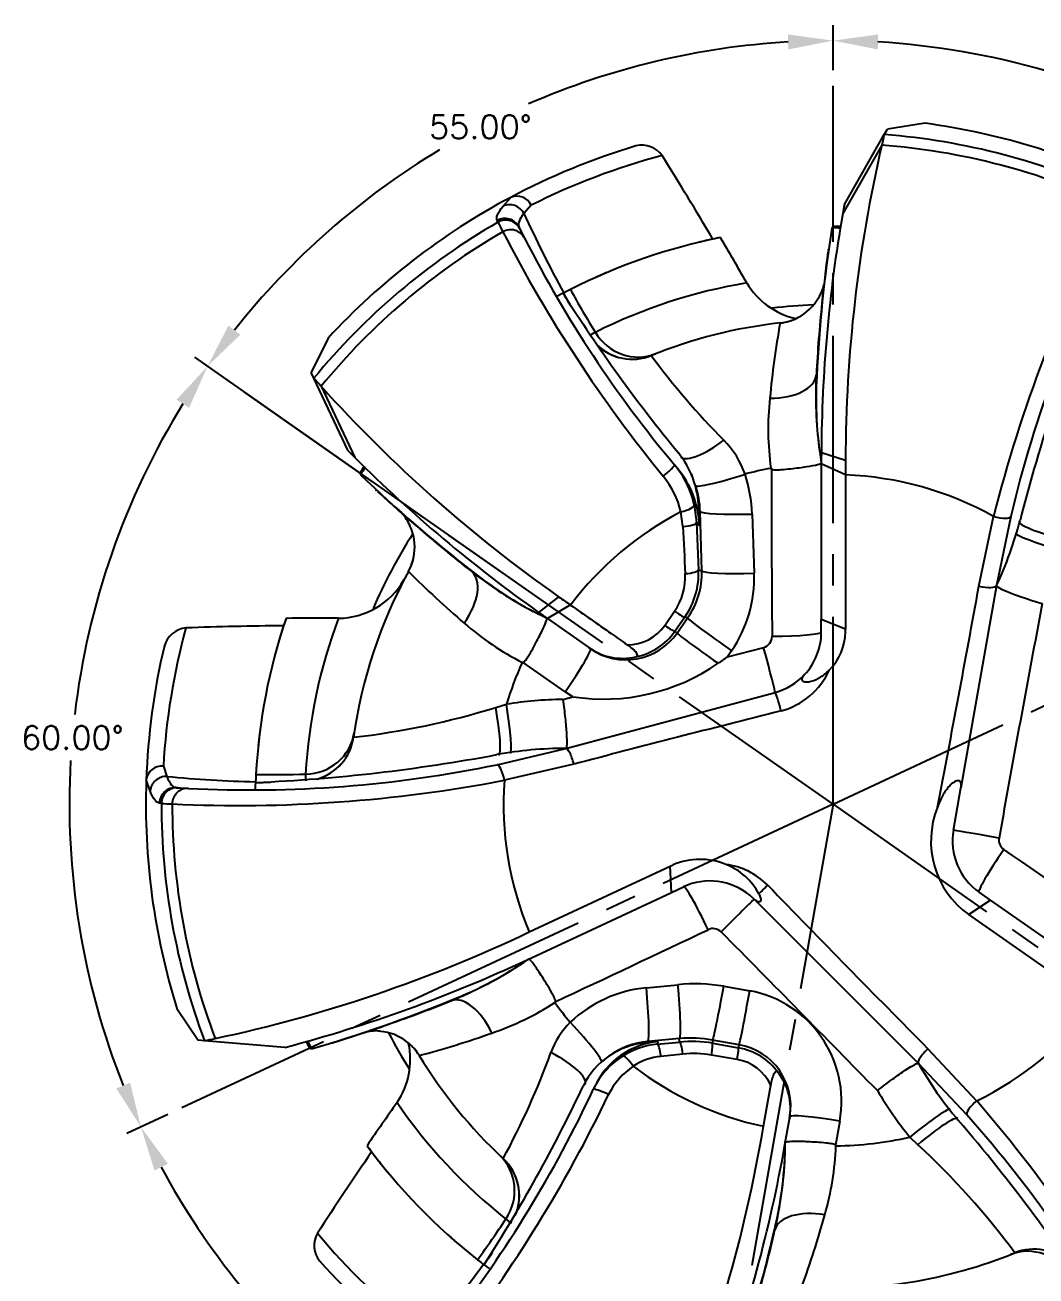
# Model space of a CAD drawing. Extents: x 0 to 80.8, y 22 to 44.
# Drawn here: x 25.74 to 29.79, y 25.46 to 30.47 of the extents above; entities that cross this region are included whole.
import ezdxf

# ---------------------------------------------------------------- set-up
doc = ezdxf.new("R2010")
doc.units = 0
doc.header["$MEASUREMENT"] = 0
doc.linetypes.add('CENTER2', pattern=[1.125, 0.75, -0.125, 0.125, -0.125])
for name, color, linetype in [('CLine', 5, 'CENTER2'), ('Default', 7, 'CONTINUOUS'), ('Dims', 4, 'CONTINUOUS'), ('ODG-42411R1', 7, 'CONTINUOUS')]:
    doc.layers.add(name, color=color, linetype=linetype)
doc.styles.add('RomanS', font='romans')
doc.dimstyles.get("Standard").update_dxf_attribs({"dimtxt": 0.094, "dimasz": 0.18, "dimexe": 0.0625, "dimexo": 0.0625, "dimgap": 0.045, "dimtad": 0, "dimtih": 1, "dimtoh": 1, "dimdec": 4, "dimzin": 4, "dimdsep": 46, "dimtxsty": 'RomanS', "dimcen": 0.09, "dimazin": 1, "dimtfac": 1, "dimtdec": 4, "dimtofl": 0, "dimtmove": 0, "dimatfit": 1, "dimfxl": 1, "dimtolj": 1, "dimtzin": 0, "dimarcsym": 0})

# ---------------------------------------------------------------- blocks, each defined once
blk = doc.blocks.new('*D8')
at = {"layer": 'Dims', "color": 0, "lineweight": -2, "transparency": 16777216}
for p, q in [((28.9767, 30.2872), (28.9767, 30.468)), ((26.5705, 29.0346), (26.4224, 29.1383))]:
    blk.add_line(p, q, dxfattribs=at)
for start, end in [(93.3755, 113.4918), (121.0293, 141.6245)]:
    blk.add_arc((28.9767, 27.3497), 3.0558, start, end, dxfattribs=at)
at = {"layer": 'Dims', "color": 0, "transparency": 16777216}
for points in [[(28.7959, 30.4302), (28.7977, 30.3702), (28.9767, 30.4055)], [(26.6052, 29.2288), (26.5571, 29.2647), (26.4736, 29.1024)]]:
    blk.add_solid(points, dxfattribs=at)
at = {"layer": 'Dims', "color": 0, "transparency": 16777216, "insert": (27.5657, 30.0602), "char_height": 0.094, "attachment_point": 5, "style": 'RomanS'}
blk.add_mtext('\\A1;55.00°', dxfattribs=at)
blk = doc.blocks.new('*D9')
at = {"layer": 'Dims', "color": 0, "lineweight": -2, "transparency": 16777216}
for p, q in [((27.7992, 28.1742), (26.4224, 29.1383)), ((26.3145, 26.1082), (26.1506, 26.0318))]:
    blk.add_line(p, q, dxfattribs=at)
for start, end in [(148.3755, 173.2659), (176.7295, 201.6245)]:
    blk.add_arc((28.9767, 27.3497), 3.0558, start, end, dxfattribs=at)
at = {"layer": 'Dims', "color": 0, "transparency": 16777216}
for points in [[(26.3497, 28.9685), (26.3998, 28.9355), (26.4736, 29.1024)], [(26.1636, 26.2354), (26.1085, 26.2117), (26.2072, 26.0582)]]:
    blk.add_solid(points, dxfattribs=at)
at = {"layer": 'Dims', "color": 0, "transparency": 16777216, "insert": (25.9326, 27.616), "char_height": 0.094, "attachment_point": 5, "style": 'RomanS'}
blk.add_mtext('\\A1;60.00°', dxfattribs=at)
blk = doc.blocks.new('*D10')
at = {"layer": 'Dims', "color": 0, "lineweight": -2, "transparency": 16777216}
for p, q in [((26.3145, 26.1082), (26.1505, 26.0318)), ((28.4667, 24.4568), (28.4352, 24.2786))]:
    blk.add_line(p, q, dxfattribs=at)
for start, end in [(208.3753, 229.7514), (235.4325, 256.6247)]:
    blk.add_arc((28.9767, 27.3497), 3.0559, start, end, dxfattribs=at)
at = {"layer": 'Dims', "color": 0, "transparency": 16777216}
for points in [[(26.2612, 25.8839), (26.3148, 25.9108), (26.2071, 26.0582)], [(28.2759, 24.406), (28.2637, 24.3472), (28.4461, 24.3402)]]:
    blk.add_solid(points, dxfattribs=at)
at = {"layer": 'Dims', "color": 0, "transparency": 16777216, "insert": (27.1164, 24.9252), "char_height": 0.094, "attachment_point": 5, "style": 'RomanS'}
blk.add_mtext('\\A1;55.00°', dxfattribs=at)
blk = doc.blocks.new('*D11')
at = {"layer": 'Dims', "color": 0, "lineweight": -2, "transparency": 16777216}
for p, q in [((31.383, 25.6648), (31.5313, 25.561)), ((28.4667, 24.4568), (28.4352, 24.2785))]:
    blk.add_line(p, q, dxfattribs=at)
for start, end in [(296.6485, 321.6248), (263.3752, 287.5366)]:
    blk.add_arc((28.9767, 27.3497), 3.056, start, end, dxfattribs=at)
at = {"layer": 'Dims', "color": 0, "transparency": 16777216}
for points in [[(31.3485, 25.4704), (31.3966, 25.4345), (31.4801, 25.5968)], [(28.6198, 24.2844), (28.6285, 24.3437), (28.4461, 24.3401)]]:
    blk.add_solid(points, dxfattribs=at)
at = {"layer": 'Dims', "color": 0, "transparency": 16777216, "insert": (30.1462, 24.5263), "char_height": 0.094, "attachment_point": 5, "style": 'RomanS'}
blk.add_mtext('\\A1;65.00°', dxfattribs=at)
blk = doc.blocks.new('*D12')
at = {"layer": 'Dims', "color": 0, "lineweight": -2, "transparency": 16777216}
for p, q in [((31.639, 28.5911), (31.8033, 28.6677)), ((31.383, 25.6648), (31.5315, 25.5608))]:
    blk.add_line(p, q, dxfattribs=at)
for start, end in [(356.7293, 21.6251), (328.3749, 353.2661)]:
    blk.add_arc((28.9767, 27.3497), 3.0563, start, end, dxfattribs=at)
at = {"layer": 'Dims', "color": 0, "transparency": 16777216}
for points in [[(31.7904, 28.4641), (31.8455, 28.4879), (31.7467, 28.6413)], [(31.6042, 25.7306), (31.5541, 25.7636), (31.4803, 25.5967)]]:
    blk.add_solid(points, dxfattribs=at)
at = {"layer": 'Dims', "color": 0, "transparency": 16777216, "insert": (32.0214, 27.0833), "char_height": 0.094, "attachment_point": 5, "style": 'RomanS'}
blk.add_mtext('\\A1;60.00°', dxfattribs=at)
blk = doc.blocks.new('*D13')
at = {"layer": 'Dims', "color": 0, "lineweight": -2, "transparency": 16777216}
for p, q in [((28.9767, 30.2872), (28.9767, 30.468)), ((31.639, 28.5911), (31.8029, 28.6675))]:
    blk.add_line(p, q, dxfattribs=at)
for start, end in [(60.8677, 86.6245), (28.3755, 54.4181)]:
    blk.add_arc((28.9767, 27.3497), 3.0558, start, end, dxfattribs=at)
at = {"layer": 'Dims', "color": 0, "transparency": 16777216}
for points in [[(29.1558, 30.3702), (29.1576, 30.4302), (28.9767, 30.4055)], [(31.6922, 28.8154), (31.6386, 28.7885), (31.7462, 28.6411)]]:
    blk.add_solid(points, dxfattribs=at)
at = {"layer": 'Dims', "color": 0, "transparency": 16777216, "insert": (30.6186, 29.9269), "char_height": 0.094, "attachment_point": 5, "style": 'RomanS'}
blk.add_mtext('\\A1;65.00°', dxfattribs=at)
blk = doc.blocks.new('SE')
at = {"layer": 'ODG-42411R1', "color": 7, "linetype": 'Continuous'}
for p, q in [((6.671, 8.9625), (6.52, 8.9392)), ((6.3477, 8.6375), (6.5074, 8.917)), ((6.5074, 8.917), (6.52, 8.9392)), ((6.4976, 8.8744), (6.3412, 8.6009)), ((6.4976, 8.8745), (6.4976, 8.8744)), ((4.9824, 8.6307), (5.0126, 8.666)), ((5.0126, 8.666), (5.0098, 8.6646)), ((5.0944, 8.6342), (5.0657, 8.6016)), ((4.9617, 8.5665), (4.9584, 8.5732)), ((4.9617, 8.5665), (4.9617, 8.5665)), ((5.0452, 8.5475), (5.0486, 8.5406)), ((6.2983, 8.5434), (6.2977, 8.5423)), ((6.3325, 8.5497), (6.3314, 8.5431)), ((5.2259, 8.2847), (5.1997, 8.2705)), ((6.0907, 8.1632), (6.0908, 8.1632)), ((4.2815, 8.1023), (4.214, 7.9653)), ((5.5752, 8.0332), (5.5751, 8.033)), ((4.2249, 7.9422), (4.214, 7.9653)), ((4.3624, 7.651), (4.2249, 7.9422)), ((4.2542, 7.9098), (4.2543, 7.9097)), ((4.2543, 7.9097), (4.3886, 7.6248)), ((6.2556, 7.6123), (6.2556, 7.599)), ((6.3528, 7.6131), (6.2557, 7.6429)), ((4.4256, 7.5883), (4.4303, 7.5836)), ((6.0557, 7.5791), (6.0538, 7.5815)), ((6.3528, 7.556), (6.2556, 7.599)), ((6.2556, 7.599), (6.2556, 6.9767)), ((4.4111, 7.5566), (4.4116, 7.5555)), ((6.3528, 7.556), (6.3528, 7.5551)), ((5.7474, 7.4352), (5.7567, 7.365)), ((5.702, 7.3488), (5.6939, 7.4073)), ((5.7567, 7.365), (5.7645, 7.1757)), ((5.7777, 7.1718), (5.7707, 7.409)), ((5.9783, 7.3986), (5.9863, 7.1617)), ((6.8862, 7.1098), (6.9451, 7.3889)), ((7.0138, 7.3887), (6.9568, 7.1123)), ((4.6034, 7.1684), (4.6035, 7.1686)), ((5.7645, 7.1757), (5.7777, 7.1718)), ((6.9568, 7.1123), (6.8141, 6.3034)), ((5.2044, 7.0676), (5.1243, 7.0052)), ((5.2512, 7.0349), (5.1602, 6.9799)), ((5.2512, 7.0349), (5.2519, 7.0344)), ((5.629, 6.9529), (5.6682, 7.0095)), ((5.1493, 6.9876), (5.1602, 6.9799)), ((5.1602, 6.9799), (5.3249, 6.8646)), ((5.7091, 6.9861), (5.6691, 6.9288)), ((5.6783, 6.9224), (5.7207, 6.9827)), ((5.7207, 6.9827), (5.7091, 6.9861)), ((6.3528, 6.9384), (6.2556, 6.9767)), ((6.2556, 6.9264), (6.2556, 6.9767)), ((5.6691, 6.9288), (5.6783, 6.9224)), ((6.3528, 6.9271), (6.3528, 6.9384)), ((5.3309, 6.8604), (5.3249, 6.8646)), ((5.8798, 6.827), (6.0249, 6.8649)), ((5.8967, 6.8515), (5.8798, 6.827)), ((5.0618, 6.8048), (5.0588, 6.8046)), ((5.2308, 6.6872), (5.0618, 6.8048)), ((5.2211, 6.6568), (5.2618, 6.6674)), ((5.2618, 6.6674), (5.2308, 6.6872)), ((5.2329, 6.4605), (6.0703, 6.6849)), ((4.9525, 6.6246), (4.9953, 6.6374)), ((4.3836, 6.5054), (4.3837, 6.5052)), ((4.9584, 6.3954), (5.2329, 6.4605)), ((3.6227, 6.3895), (3.6366, 6.3484)), ((5.2651, 6.3977), (4.9872, 6.3331)), ((3.5543, 6.3346), (3.5541, 6.3315)), ((3.5698, 6.2908), (3.5543, 6.3346)), ((3.6732, 6.3035), (3.6809, 6.3031)), ((6.7842, 6.1335), (6.8141, 6.3034)), ((3.615, 6.2408), (3.6075, 6.2413)), ((3.615, 6.2408), (3.615, 6.2408)), ((5.0869, 5.726), (5.6502, 5.9887)), ((5.6502, 5.9887), (5.6625, 5.9944)), ((5.6566, 5.8844), (5.6502, 5.9887)), ((5.0761, 5.6138), (5.6566, 5.8844)), ((5.6566, 5.8844), (5.7042, 5.9066)), ((5.9866, 5.8568), (5.9692, 5.8727)), ((5.9692, 5.8727), (5.987, 5.8576)), ((6.9324, 5.8535), (6.887, 5.8853)), ((6.644, 5.1995), (5.9866, 5.8568)), ((6.9324, 5.8535), (6.8453, 5.7958)), ((7.4557, 5.4871), (6.9324, 5.8535)), ((7.3531, 5.4403), (6.8453, 5.7958)), ((5.5557, 5.5028), (5.6817, 5.515)), ((5.8648, 5.5087), (5.969, 5.4909)), ((3.6769, 5.4196), (3.7618, 5.2927)), ((5.1907, 5.4466), (5.1894, 5.4439)), ((3.7873, 5.2906), (3.7618, 5.2927)), ((4.1081, 5.264), (3.7873, 5.2906)), ((4.1941, 5.2873), (4.2005, 5.2891)), ((4.2142, 5.259), (4.2155, 5.2589)), ((5.5615, 5.2882), (5.5546, 5.2827)), ((5.6039, 5.2871), (5.5546, 5.2827)), ((5.6885, 5.2994), (5.5615, 5.2882)), ((5.5992, 5.277), (5.688, 5.2856)), ((5.688, 5.2856), (5.6885, 5.2994)), ((5.8205, 5.2936), (5.8199, 5.2806)), ((5.8199, 5.2806), (5.9243, 5.2624)), ((5.9265, 5.2748), (5.8205, 5.2936)), ((5.9243, 5.2624), (5.9265, 5.2748)), ((6.6823, 5.2588), (6.8772, 5.0504)), ((4.6466, 5.2315), (4.6465, 5.2316)), ((5.7019, 5.2373), (5.614, 5.2282)), ((5.9191, 5.216), (5.8161, 5.2336)), ((6.8376, 4.9943), (6.644, 5.1995)), ((6.0241, 4.9483), (6.0531, 5.1129)), ((6.1099, 4.8751), (6.1279, 4.9775)), ((6.1295, 4.9861), (6.1279, 4.9775)), ((6.3291, 4.9686), (6.3125, 4.8731)), ((6.3125, 4.8731), (6.314, 4.8704)), ((6.6421, 4.8746), (6.6096, 4.9053)), ((4.9823, 4.8193), (4.9825, 4.8192)), ((7.0297, 4.4415), (7.0299, 4.4417)), ((4.9019, 4.3964), (4.926, 4.3788))]:
    blk.add_line(p, q, dxfattribs=at)
for centre, radius, start, end in [((6.3025, 6.2373), 2.75, 63.0379, 82.298), ((11.4904, 7.7534), 5.1171, 166.8563, 167.3445), ((6.3025, 6.2373), 2.6875, 64.9272, 85.6278), ((6.3025, 6.2373), 2.75, 106.6693, 118.0379), ((5.538, 8.776), 0.0988, 35.1709, 104.2799), ((11.9958, 7.6041), 5.6431, 166.9912, 179.9089), ((6.3025, 6.2373), 2.6444, 64.9782, 85.7679), ((6.3025, 6.2373), 2.6842, 104.7568, 116.7492), ((-8.2807, 0.1717), 16.3772, 30.56138, 31.92847), ((6.3025, 6.2373), 2.75, 118.0379, 137.298), ((5.0372, 8.6082), 0.0628, 24.4798, 113.122), ((12.0056, 7.6123), 5.75, 169.73044, 170.09993), ((12.4291, 6.0054), 5.6559, 152.3106, 165.8404), ((6.3025, 6.2373), 2.6875, 119.9272, 140.6278), ((4.9929, 8.5125), 0.0624, 26.7662, 120.0302), ((9.3024, 10.7348), 4.8522, 206.5433, 207.0532), ((9.3722, 10.5545), 4.7286, 204.3938, 208.7071), ((12.0056, 7.6123), 5.75, 170.09993, 179.69552), ((6.3025, 6.2373), 2.6444, 119.9782, 140.7679), ((9.9691, 11.1006), 5.6123, 207.2831, 219.2516), ((9.3206, 10.678), 4.7769, 206.5805, 207.0876), ((11.7737, 7.6841), 5.5429, 171.0924, 177.2402), ((6.3154, 8.5278), 0.0232, 107.6364, 137.5319), ((6.3067, 6.5347), 2.0151, 89.2644, 89.9506), ((11.7577, 6.2658), 4.875, 152.0825, 166.6834), ((9.4082, 10.7223), 4.875, 207.0825, 219.894), ((6.3102, 6.2121), 2.3383, 101.2985, 116.9261), ((6.3102, 6.2135), 2.3371, 102.0696, 103.4824), ((6.3011, 6.2381), 2.311, 101.2023, 101.9769), ((-8.0433, 0.3229), 16.1254, 29.74455, 30.4914), ((12.6624, 7.5964), 6.4368, 172.39896, 174.24491), ((12.6624, 7.5964), 6.4368, 172.30214, 172.3504), ((6.3102, 6.2135), 2.3371, 112.9458, 114.1459), ((6.302, 6.2392), 2.1124, 99.385, 116.7479), ((6.2222, 8.4814), 0.3083, 210.8531, 256.9457), ((6.0999, 8.3524), 0.1699, 328.3915, 347.8518), ((10.5524, 11.6469), 6.3033, 212.27979, 219.42624), ((9.4253, 10.7639), 4.881, 210.5822, 211.2571), ((7.8041, 3.2459), 5.6595, 116.8123, 117.0504), ((9.3799, 10.5908), 4.723, 209.0562, 211.4635), ((13.6668, 5.6822), 6.8285, 157.51849, 165.66763), ((6.3025, 6.2373), 2, 92.2153, 97.0108), ((11.0683, 7.7195), 4.8383, 173.8014, 177.1999), ((6.3025, 6.2373), 1.9375, 96.2725, 112.0468), ((9.7743, 7.5087), 3.7413, 169.9248, 174.5829), ((6.0961, 8.2997), 0.1321, 285.2278, 300.0072), ((5.3966, 8.0261), 0.1092, 114.4756, 128.6636), ((8.1017, 9.9023), 3.1429, 216.4967, 224.6419), ((6.2213, 6.4406), 1.7186, 111.8424, 112.081), ((8.0363, 11.3566), 5.1171, 221.8563, 222.3445), ((7.8086, 7.8674), 1.5753, 176.7822, 187.472), ((7.7957, 7.859), 1.5612, 176.6227, 189.4184), ((6.3122, 7.9758), 0.0789, 194.6413, 198.3378), ((8.4485, 11.685), 5.6431, 221.9912, 234.9089), ((7.1767, 7.7383), 1.1338, 173.7413, 187.9475), ((5.6132, 7.4412), 0.357, 19.1321, 45.0516), ((8.4473, 11.6977), 5.75, 224.73044, 225.09993), ((8.4473, 11.6977), 5.75, 225.09993, 234.69552), ((5.3963, 7.4123), 0.3688, 1.6047, 38.8675), ((12.0056, 7.6123), 5.75, 179.69552, 180), ((6.0613, 6.4113), 2.0151, 144.2644, 144.9506), ((9.4082, 10.7223), 4.875, 219.894, 220.1105), ((5.3736, 7.35), 0.3834, 12.8484, 39.8562), ((5.3932, 7.3409), 0.3741, 1.7801, 40.0217), ((5.4136, 7.4042), 0.3561, 24.0126, 26.3334), ((7.179, 8.1811), 1.5725, 203.2768, 203.6957), ((6.3025, 6.2373), 1.367, 100.4817, 104.9219), ((138.5948, 7.8059), 132.5393, 180.098021, 180.387393), ((8.2571, 11.5507), 5.5452, 226.0938, 232.2389), ((5.3397, 7.3198), 0.3648, 13.8753, 39.0299), ((5.4001, 7.3982), 0.3707, 1.6679, 17.9729), ((5.3966, 7.3794), 0.582, 1.8891, 17.8927), ((6.3025, 6.2373), 1.3188, 60.8382, 87.8144), ((8.8381, 12.2277), 6.4383, 227.30076, 227.3503), ((8.8381, 12.2277), 6.4383, 227.39945, 229.24328), ((59.0739, 9.075), 53.3345, 181.77538, 181.85069), ((6.2527, 7.619), 0.5258, 201.9299, 203.5383), ((4.4538, 7.2845), 0.1699, 23.3775, 42.8515), ((6.3025, 6.2373), 1.3188, 117.4849, 142.8144), ((9.7827, 10.7346), 5.25, 219.9273, 220.105), ((5.5782, 7.7574), 1.522, 334.9251, 345.3564), ((6.3025, 6.2373), 2, 147.2153, 156.9854), ((7.823, 10.9926), 4.8398, 228.8004, 232.1992), ((188.2224, 15.7544), 182.7139, 182.636783, 182.696018), ((4.4954, 7.2509), 0.1314, 340.1638, 354.9526), ((6.3025, 6.2373), 1.9375, 151.2725, 172.0468), ((7.2534, 9.8116), 3.7428, 224.9259, 229.582), ((4.884, 7.2424), 0.0789, 249.6487, 253.3473), ((5.8311, 8.4061), 1.5753, 231.7819, 242.4718), ((5.8306, 8.3907), 1.5612, 231.6223, 244.4182), ((5.4665, 7.1478), 0.2446, 325.5459, 2.8685), ((5.4545, 7.1634), 0.3102, 325.1482, 2.2761), ((5.4644, 7.1632), 0.3134, 324.844, 1.576), ((5.4707, 7.1426), 0.516, 325.651, 2.1142), ((4.3189, 7.2898), 0.3083, 270.8531, 329.8585), ((-86.415, 24.1188), 94.8389, 349.124532, 349.668304), ((95.4501, -9.7084), 89.8846, 169.261073, 169.869297), ((6.3282, 6.2314), 2.3383, 161.2985, 176.9262), ((6.3011, 6.2365), 2.311, 161.2023, 161.9769), ((4.2516, -9.1437), 16.1254, 89.74455, 90.4914), ((6.3006, 6.2379), 2.1124, 159.385, 176.7479), ((5.5744, 7.8144), 1.1338, 228.741, 242.9472), ((8.4473, 11.6977), 5.75, 234.69552, 235), ((6.3025, 6.2373), 2.6842, 164.7568, 176.7492), ((3.7217, 6.8446), 0.0988, 95.1709, 164.2799), ((4.2639, -9.4249), 16.3772, 90.56138, 91.92847), ((6.327, 6.232), 2.3371, 162.0696, 163.4824), ((5.4736, 7.0651), 0.2496, 235.1234, 325.1004), ((5.48, 7.0568), 0.1817, 269.7773, 325.0927), ((5.4654, 7.0711), 0.2485, 281.0786, 325.0578), ((6.0129, 6.9089), 0.0456, 285.2207, 1.0395), ((6.0056, 6.9264), 0.25, 317.035, 0), ((6.126, 6.9337), 0.2269, 315.3571, 358.3362), ((6.3025, 6.2373), 2.75, 166.6693, 178.0379), ((5.4599, 7.0517), 0.2307, 234.187, 283.3554), ((-1.8237, 17.8462), 13.445, 304.76492, 304.95735), ((6.3025, 6.2373), 1.367, 155.4817, 162.9848), ((5.3847, 7.4621), 0.8041, 261.2075, 304.7278), ((6.0178, 6.8963), 0.2959, 284.9894, 335.6463), ((6.0056, 6.9264), 0.25, 285, 317.035), ((4.0381, 9.5659), 3.0801, 276.4427, 287.2699), ((5.2526, 4.9725), 1.6847, 91.0728, 98.784), ((26.5786, -74.969), 84.1119, 104.09532, 104.678488), ((6.327, 6.232), 2.3371, 172.9458, 174.1459), ((6.0859, 6.2686), 1.7186, 171.8424, 172.081), ((5.2311, 4.9383), 1.5222, 89.9298, 100.3504), ((3.6924, 13.1555), 6.8378, 272.52324, 280.66322), ((3.6166, 6.327), 0.0628, 84.4798, 173.122), ((3.9712, 11.1694), 4.875, 267.0825, 281.6834), ((6.3025, 6.2373), 2.75, 178.0379, 197.298), ((4.0985, 11.0538), 4.728, 264.3935, 268.7074), ((3.9235, 11.888), 5.6559, 267.3106, 280.8404), ((5.7515, 6.2648), 1.7616, 177.9201, 178.8907), ((9.6441, 6.0421), 5.6596, 176.8124, 177.0504), ((4.071, 11.0793), 4.7231, 269.0563, 271.4636), ((3.9438, 11.2051), 4.8811, 270.5823, 271.256), ((4.3004, 6.3472), 0.1092, 174.4756, 188.6649), ((6.3025, 6.2373), 1.3188, 175.8382, 202.8144), ((3.6773, 6.2408), 0.0624, 86.7662, 180.0302), ((3.9658, 11.0714), 4.7769, 266.5805, 267.0876), ((6.3025, 6.2373), 2.6875, 179.9272, 200.6278), ((3.9075, 11.0841), 4.8522, 266.5433, 267.0532), ((6.3025, 6.2373), 2.6444, 179.9782, 200.7679), ((7.0552, 6.0895), 0.361, 157.9516, 234.4558), ((7.0304, 6.0901), 0.25, 170, 235), ((7.012, 6.0942), 0.0458, 170.4551, 235.9203), ((5.7705, 5.7428), 0.2738, 67.9388, 113.2238), ((-67.2784, -101.5714), 130.763, 55.096769, 55.393711), ((5.8334, 5.705), 0.2943, 45.1484, 82.2182), ((5.7809, 5.7597), 0.2542, 27.7742, 68.6957), ((5.8098, 5.6801), 0.25, 50.403, 115), ((59.2222, 57.3553), 73.9897, 224.047431, 224.757201), ((2.6563, 10.8263), 5.6498, 281.9887, 295.4804), ((-50.388, 124.1108), 131.035, 295.096964, 295.392731), ((5.8226, 5.6941), 0.0456, 45.2653, 116.0609), ((-159.2864, -157.3902), 232.1177, 44.426619, 44.646669), ((2.6461, 10.825), 5.75, 284.73044, 295), ((4.2017, 6.9054), 1.5612, 291.6222, 304.4181), ((4.1886, 6.9135), 1.5753, 291.7819, 302.4717), ((5.7495, 4.8279), 0.6904, 80.3849, 95.6335), ((5.606, 4.9859), 0.5193, 95.5556, 133.2029), ((5.8868, 5.0489), 0.4495, 349.7038, 79.4727), ((2.6782, 10.5871), 5.5455, 286.0941, 292.2387), ((2.9444, 9.932), 4.8401, 288.8003, 292.1991), ((4.7228, 5.5114), 0.0789, 309.6499, 313.3488), ((4.5727, 6.3953), 1.1338, 288.7409, 302.9472), ((6.3025, 6.2373), 1.367, 215.4817, 219.6846), ((6.3025, 6.2373), 1.3188, 295.8382, 322.8144), ((5.4776, 5.1352), 0.3227, 134.7357, 160.4323), ((2.3825, 11.4286), 6.4385, 287.39953, 289.24302), ((4.4712, 5.1599), 0.1699, 83.3752, 102.8515), ((6.3025, 6.2373), 2, 207.2153, 212.0092), ((3.6825, 8.8482), 3.743, 284.926, 289.5819), ((2.6282, 10.8007), 5.6308, 281.8788, 282.3225), ((6.0312, 6.1154), 2.0151, 204.2644, 204.9506), ((2.3825, 11.4286), 6.4385, 287.30053, 287.35028), ((4.3026, 5.2162), 0.3083, 325.8531, 11.9475), ((4.5215, 5.1795), 0.1309, 40.1591, 54.9532), ((5.5819, 4.9734), 0.3105, 95.0352, 154.0539), ((5.6318, 4.9762), 0.3121, 95.1268, 155.0544), ((5.5885, 4.9792), 0.3102, 95.0015, 126.283), ((5.6293, 4.964), 0.3145, 95.4905, 122.7026), ((0.897, 7.4676), 5.1875, 335.0213, 335.1438), ((5.7351, 4.793), 0.4949, 80.1351, 95.4698), ((5.7324, 4.799), 0.5024, 79.9038, 95.0081), ((5.8814, 5.0176), 0.2485, 36.0725, 80.0493), ((5.8836, 5.0289), 0.2495, 350.1213, 80.1036), ((6.3025, 6.2373), 1.9375, 211.2725, 227.0468), ((2.2289, 6.315), 3.1336, 331.4888, 340.0014), ((5.6305, 4.9617), 0.3171, 122.6532, 154.967), ((5.5885, 4.9792), 0.3102, 130.7811, 133.2388), ((4.8571, 5.8341), 0.8146, 310.0065, 310.4612), ((5.6404, 4.977), 0.2526, 96.0023, 123.0351), ((5.7456, 4.818), 0.4215, 80.365, 95.9425), ((5.8877, 5.0365), 0.1823, 24.8038, 80.0561), ((5.6647, 4.949), 0.2893, 124.0358, 154.1289), ((6.3025, 6.2373), 1.3188, 232.6677, 257.8144), ((5.9013, 5.0208), 0.2307, 349.1871, 38.3502), ((7.9632, 5.959), 1.5222, 209.9298, 220.3504), ((-0.4748, 7.8484), 6.394, 327.3173, 334.63404), ((0.9252, 7.1566), 4.875, 334.9937, 335.1494), ((0.9252, 7.1566), 4.875, 322.0825, 334.9937), ((0.3429, 7.5068), 5.6153, 322.2853, 334.3404), ((7.9228, 5.9606), 1.6847, 211.0728, 218.784), ((17.7255, -4.2648), 16.1254, 144.74455, 145.4914), ((6.301, 6.2361), 2.1124, 214.385, 231.7479), ((2.5984, 1.3517), 5.6559, 27.3106, 40.8404), ((1.6163, 0.5178), 6.8378, 32.52324, 40.66322), ((3.1968, 1.7524), 4.875, 27.0825, 41.6834), ((0.4521, 5.8827), 5.6498, 336.9887, 350.4804), ((6.3024, 6.2357), 2.311, 216.2023, 216.9769), ((6.3221, 6.255), 2.3383, 216.2985, 231.9262), ((0.4472, 5.8736), 5.75, 339.73044, 350), ((4.5503, 4.8996), 1.5612, 346.6222, 359.4181), ((5.1809, 4.911), 1.1338, 343.7409, 357.9472), ((6.3025, 6.2373), 1.367, 270.4817, 282.9848), ((4.5521, 2.612), 3.0801, 36.4427, 47.2699), ((17.9629, -4.416), 16.3772, 145.56138, 146.92847), ((6.3209, 6.2544), 2.3371, 217.0696, 218.4824), ((6.1526, 6.0779), 1.7186, 226.8424, 227.081), ((4.5361, 4.8936), 1.5753, 346.7819, 357.4717), ((1.0563, 7.1867), 4.7231, 324.0563, 326.4636), ((5.0641, 4.6603), 0.1092, 229.4756, 243.6649), ((2.661, 5.5887), 3.743, 339.926, 344.5819), ((4.3247, 4.4716), 0.0988, 150.1709, 219.2799), ((6.3025, 6.2374), 2.6842, 219.7568, 231.7492), ((6.3209, 6.2544), 2.3371, 227.9458, 229.1459), ((0.6606, 5.7634), 5.5455, 341.0941, 347.2387), ((1.3499, 5.6058), 4.8401, 343.8003, 347.1991), ((5.9911, 4.527), 0.0789, 4.6499, 8.3488), ((6.3025, 6.2373), 2.75, 221.6693, 233.0379), ((8.3791, 8.8627), 5.6596, 231.8124, 232.0504), ((0.8802, 7.1546), 4.8811, 325.5823, 326.2593), ((6.3025, 6.2373), 1.9375, 266.2725, 292.0468), ((6.3837, 6.0341), 1.7186, 291.8424, 292.081), ((1.093, 7.1945), 4.728, 319.3935, 323.7074)]:
    blk.add_arc(centre, radius, start, end, dxfattribs=at)
for centre, major_axis, ratio, start_param, end_param in [((5.0123, 8.5765), (0.0482, -0.0398), 0.932286, 1.154922, 2.739911), ((4.9892, 8.5196), (0.0559, 0.0279), 0.989914, 0, 1.629919), ((5.012, 8.4744), (0.0556, 0.0285), 0.988808, 0, 1.620772), ((6.0684, 8.3651), (-0.1684, 0.1136), 0.999856, 2.644379, 3.211057), ((6.0684, 8.3651), (-0.1684, 0.1136), 0.999856, 2.273938, 2.644379), ((6.0686, 8.3652), (0.0222, -0.2019), 0.99981, 0, 0.202505), ((5.5176, 8.2289), (0.0745, -0.189), 0.962647, 4.886327, 6.283185), ((5.499, 8.2214), (0.0762, -0.1883), 0.999542, 5.123625, 6.283185), ((5.4988, 8.2212), (-0.1764, -0.1007), 0.999816, 0.282664, 1.43717), ((6.0331, 7.9684), (0.2028, -0.0114), 0.522037, 4.823449, 6.272508), ((5.846, 7.7587), (0.1568, 0.1291), 0.309728, 3.230769, 4.583072), ((5.6199, 7.5556), (0.048, 0.0401), 0.106733, 4.688692, 6.283185), ((5.9459, 7.5753), (-0.1933, -0.0626), 0.087036, 0.009356, 1.566212), ((5.6864, 7.4216), (0.0609, 0.014), 0.251083, 4.77732, 6.256309), ((5.6943, 7.363), (0.0624, 0.0026), 0.234078, 4.82622, 6.247281), ((5.9736, 7.4156), (0.203, 0.006), 0.084623, 3.176625, 4.733324), ((6.953, 7.4031), (0.0608, -0.0144), 0.249609, 4.641662, 6.283185), ((7.2437, 7.3201), (0.1971, -0.0491), 0.131764, 3.143557, 4.645285), ((4.4253, 7.266), (-0.1897, -0.0726), 0.999856, 2.64342, 3.211463), ((7.2293, 7.2661), (0.1953, -0.0558), 0.078338, 3.125683, 4.674061), ((4.4253, 7.266), (-0.1897, -0.0726), 0.999856, 2.274561, 2.64342), ((4.4253, 7.2662), (0.1781, -0.0976), 0.99981, 0, 0.201702), ((4.73, 7.0095), (0.1257, 0.1596), 0.522047, 4.823452, 6.272506), ((5.702, 7.1737), (0.0624, 0.0025), 0.225309, 4.843496, 6.247357), ((5.9806, 7.1784), (0.203, 0.006), 0.083295, 3.176621, 4.738135), ((6.8952, 7.1232), (0.0616, -0.0109), 0.238134, 4.607807, 6.283185), ((5.6579, 7.022), (0.0513, -0.0357), 0.0725, 4.964153, 6.248187), ((5.8869, 6.8662), (0.1663, -0.1167), 0.032022, 3.176517, 4.79358), ((5.6179, 6.9646), (0.0513, -0.0358), 0.054915, 4.968488, 6.248226), ((5.8446, 6.8059), (0.1663, -0.1166), 0.024265, 3.17651, 4.71829), ((6.0525, 6.9264), (-0.2031, 0), 0.081966, 1.600527, 3.141593), ((5.2144, 6.694), (-0.1165, -0.1664), 0.085192, 1.589263, 3.141593), ((6.0177, 6.8811), (-0.0526, 0.1962), 0.013474, 3.141593, 4.626166), ((6.0865, 6.6245), (-0.0162, 0.0604), 0.065384, 4.458716, 6.283185), ((4.9238, 6.6329), (-0.0388, 0.1994), 0.131347, 3.164428, 4.645508), ((4.9784, 6.6425), (-0.032, 0.2006), 0.078336, 3.125702, 4.674057), ((4.1853, 6.5534), (0.2009, -0.03), 0.962647, 4.886327, 6.283185), ((4.1824, 6.5335), (0.2012, -0.0281), 0.999542, 5.12366, 6.283185), ((4.1826, 6.5333), (-0.001, -0.2031), 0.999816, 0.282695, 1.437186), ((5.2491, 6.4002), (-0.0162, 0.0604), 0.238134, 4.607807, 6.283185), ((4.9711, 6.3342), (-0.0127, 0.0612), 0.249609, 4.641662, 6.283185), ((3.6316, 6.2896), (0.0585, 0.0219), 0.932286, 1.154922, 2.739911), ((3.6693, 6.2412), (0.0038, 0.0624), 0.989914, 0, 1.629919), ((3.7199, 6.2383), (0.0032, 0.0624), 0.988808, 0, 1.620772), ((6.9842, 6.0982), (-0.2, 0.0353), 0.002342, 4.799624, 6.283185), ((7.0035, 6.0517), (-0.1165, -0.1664), 0.08185, 4.74244, 6.283185), ((5.79, 5.7225), (0.0858, -0.1841), 0.081868, 1.600798, 3.141593), ((6.0308, 5.901), (0.0442, 0.0442), 0.028322, 1.310499, 2.14249), ((6.0308, 5.901), (0.0442, 0.0442), 0.028322, 2.979676, 3.141593), ((5.843, 5.7132), (-0.1436, -0.1436), 0.005738, 3.141593, 4.625311), ((5.6702, 5.5016), (0.0179, -0.2023), 0.06253, 0.034975, 1.631666), ((5.8557, 5.4935), (-0.0355, -0.2), 0.031233, 0.034924, 1.652293), ((4.8475, 5.2616), (-0.0754, 0.1886), 0.522048, 4.823453, 6.272505), ((5.5431, 5.4904), (0.0179, -0.2023), 0.067376, 0.034986, 1.626237), ((5.9617, 5.4747), (-0.0354, -0.2), 0.021207, 0.034914, 1.655453), ((5.2369, 5.3531), (-0.1392, 0.148), 0.086988, 3.13857, 4.706969), ((4.473, 5.126), (-0.032, -0.2006), 0.999856, 2.643127, 3.211529), ((4.473, 5.126), (-0.032, -0.2006), 0.999856, 2.274662, 2.643127), ((4.4729, 5.1261), (0.1736, 0.1054), 0.99981, 0, 0.201866), ((5.6049, 5.2148), (-0.006, 0.0622), 0.16916, 4.912474, 6.247768), ((5.6936, 5.2234), (-0.006, 0.0622), 0.157358, 4.922002, 6.247838), ((5.8091, 5.219), (0.0107, 0.0616), 0.073655, 4.963823, 6.248184), ((5.9135, 5.2009), (0.0107, 0.0616), 0.049558, 4.969557, 6.248236), ((6.6881, 5.2437), (0.0442, 0.0442), 0.238134, 1.466214, 3.141593), ((5.1268, 5.2021), (-0.1836, 0.0868), 0.283724, 3.142643, 4.590645), ((5.4929, 5.1759), (-0.0338, 0.0526), 0.244284, 4.800689, 6.26076), ((5.3999, 5.0694), (-0.0566, 0.0264), 0.114852, 4.686528, 6.283185), ((6.6136, 4.8881), (-0.1577, -0.128), 0.078336, 3.125702, 4.674057), ((6.8843, 5.0359), (0.0467, 0.0416), 0.249609, 1.500069, 3.141593), ((6.3295, 4.9509), (-0.2, 0.0353), 0.085507, 4.729323, 6.283185), ((6.6493, 4.8456), (-0.1533, -0.1333), 0.131347, 3.164428, 4.645508), ((4.8292, 4.6843), (-0.1398, -0.1474), 0.962647, 1.744735, 3.141593), ((4.8439, 4.6706), (-0.1384, -0.1487), 0.999542, 1.920182, 3.141593), ((4.8441, 4.6706), (0.1658, -0.1174), 0.999816, 0.230554, 1.437186), ((6.2672, 4.4858), (-0.1977, 0.0464), 0.522048, 4.823453, 6.272505), ((7.0874, 4.2458), (-0.0745, 0.189), 0.962647, 4.886327, 6.283185), ((7.106, 4.2532), (-0.0762, 0.1883), 0.999542, 5.12366, 6.283185), ((7.1061, 4.2535), (0.1764, 0.1007), 0.999816, 0.282695, 1.437186)]:
    blk.add_ellipse(centre, major_axis=major_axis, ratio=ratio, start_param=start_param, end_param=end_param, dxfattribs=at)
for points, knots in [([(4.9584, 8.5732), (4.9554, 8.5791), (4.956, 8.587), (4.964, 8.6062), (4.9714, 8.6176), (4.9824, 8.6307)], [0, 0, 0, 0, 0.5, 0.5, 1, 1, 1, 1]), ([(5.0657, 8.6016), (5.056, 8.5893), (5.0495, 8.5787), (5.0427, 8.5606), (5.0423, 8.5532), (5.0452, 8.5475)], [0, 0, 0, 0, 0.5, 0.5, 1, 1, 1, 1]), ([(4.4116, 7.5686), (4.411, 7.5658), (4.4106, 7.5635), (4.4104, 7.5595), (4.4108, 7.5577), (4.4111, 7.5566)], [0, 0, 0, 0, 0.5, 0.5, 1, 1, 1, 1]), ([(6.0557, 7.5791), (6.0578, 7.5765), (6.0616, 7.5762), (6.0682, 7.5756), (6.0715, 7.5755), (6.0814, 7.5756), (6.088, 7.576), (6.1075, 7.5773), (6.1201, 7.5785), (6.1562, 7.5824), (6.1785, 7.5854), (6.2155, 7.5912), (6.2303, 7.5941), (6.2504, 7.5992), (6.2556, 7.6015), (6.2556, 7.6034)], [0, 0, 0, 0, 0.03125, 0.03125, 0.0625, 0.0625, 0.125, 0.125, 0.25, 0.25, 0.5, 0.5, 0.75, 0.75, 1, 1, 1, 1]), ([(6.3528, 7.5551), (6.3528, 7.5026), (6.3528, 7.4501), (6.3528, 7.3976), (6.3528, 7.345), (6.3528, 7.2925), (6.3528, 7.24), (6.3528, 7.1395), (6.3528, 7.0389), (6.3528, 6.9384)], [0, 0, 0, 0, 0.255499, 0.255499, 0.255499, 0.510999, 0.510999, 0.510999, 1, 1, 1, 1]), ([(6.9567, 7.1122), (6.9564, 7.1102), (6.9608, 7.1068), (6.9787, 7.0974), (6.992, 7.0916), (7.0256, 7.0783), (7.046, 7.0708), (7.0904, 7.0556), (7.1151, 7.0476), (7.1397, 7.0402)], [0, 0, 0, 0, 0.25, 0.25, 0.5, 0.5, 0.75, 0.75, 1, 1, 1, 1]), ([(5.2519, 7.0344), (5.2789, 7.0154), (5.306, 6.9965), (5.3331, 6.9775), (5.3601, 6.9586), (5.3872, 6.9396), (5.4142, 6.9207), (5.4359, 6.9055), (5.4576, 6.8903), (5.4793, 6.8751)], [0, 0, 0, 0, 0.356976, 0.356976, 0.356976, 0.713952, 0.713952, 0.713952, 1, 1, 1, 1]), ([(5.0618, 6.8048), (5.0652, 6.805), (5.0676, 6.808), (5.0719, 6.813), (5.0738, 6.8157), (5.0795, 6.8239), (5.0829, 6.8295), (5.093, 6.8462), (5.0992, 6.8572), (5.1168, 6.889), (5.1271, 6.909), (5.1436, 6.9426), (5.1497, 6.9564), (5.157, 6.9758), (5.1581, 6.9814), (5.1566, 6.9825)], [0, 0, 0, 0, 0.03125, 0.03125, 0.0625, 0.0625, 0.125, 0.125, 0.25, 0.25, 0.5, 0.5, 0.75, 0.75, 1, 1, 1, 1]), ([(5.5132, 6.8273), (5.5152, 6.8278), (5.5168, 6.8286), (5.5189, 6.8308), (5.5194, 6.8323), (5.5193, 6.8357), (5.5187, 6.8377), (5.5165, 6.842), (5.5149, 6.8443), (5.5111, 6.849), (5.5088, 6.8513), (5.5037, 6.8562), (5.501, 6.8586), (5.4923, 6.8658), (5.4859, 6.8705), (5.4793, 6.8751)], [0, 0, 0, 0, 0.125, 0.125, 0.25, 0.25, 0.375, 0.375, 0.5, 0.5, 0.625, 0.625, 0.75, 0.75, 1, 1, 1, 1]), ([(6.1885, 6.756), (6.1843, 6.7514), (6.1806, 6.7469), (6.1767, 6.7381), (6.1768, 6.7337), (6.1834, 6.728), (6.1893, 6.7268), (6.2018, 6.7268), (6.2086, 6.7279), (6.2285, 6.7331), (6.2416, 6.7392), (6.2659, 6.7545), (6.2772, 6.7638), (6.2874, 6.7742)], [0, 0, 0, 0, 0.125, 0.125, 0.25, 0.25, 0.375, 0.375, 0.5, 0.5, 0.75, 0.75, 1, 1, 1, 1]), ([(5.2211, 6.6568), (5.2246, 6.6314), (5.2279, 6.6056), (5.2328, 6.559), (5.2347, 6.5373), (5.2369, 6.5013), (5.2372, 6.4867), (5.2363, 6.4666), (5.235, 6.4611), (5.2331, 6.4606)], [0, 0, 0, 0, 0.25, 0.25, 0.5, 0.5, 0.75, 0.75, 1, 1, 1, 1]), ([(3.6366, 6.3484), (3.6423, 6.3338), (3.6483, 6.3229), (3.6606, 6.3079), (3.6668, 6.3039), (3.6732, 6.3035)], [0, 0, 0, 0, 0.5, 0.5, 1, 1, 1, 1]), ([(6.8141, 6.3034), (6.8152, 6.3095), (6.8156, 6.3152), (6.8138, 6.325), (6.8114, 6.3291), (6.8019, 6.3322), (6.7949, 6.3305), (6.7815, 6.3228), (6.7751, 6.3172), (6.7578, 6.299), (6.7486, 6.2851), (6.7328, 6.256), (6.7262, 6.2407), (6.7206, 6.225)], [0, 0, 0, 0, 0.125, 0.125, 0.25, 0.25, 0.375, 0.375, 0.5, 0.5, 0.75, 0.75, 1, 1, 1, 1]), ([(3.6075, 6.2413), (3.6009, 6.2417), (3.5944, 6.2461), (3.5818, 6.2626), (3.5756, 6.2747), (3.5698, 6.2908)], [0, 0, 0, 0, 0.5, 0.5, 1, 1, 1, 1]), ([(6.0059, 5.8782), (6.0072, 5.8754), (6.0085, 5.8725), (6.0107, 5.8668), (6.0116, 5.8639), (6.0129, 5.8583), (6.0132, 5.8555), (6.0129, 5.8518), (6.0127, 5.8507), (6.0119, 5.8487), (6.0114, 5.8479), (6.0101, 5.8468), (6.0093, 5.8464), (6.0076, 5.846), (6.0067, 5.846), (6.0038, 5.8464), (6.0018, 5.8473), (5.9976, 5.8495), (5.9955, 5.8509), (5.9913, 5.8541), (5.9891, 5.8558), (5.987, 5.8576)], [0, 0, 0, 0, 0.125, 0.125, 0.25, 0.25, 0.375, 0.375, 0.4375, 0.4375, 0.5, 0.5, 0.5625, 0.5625, 0.625, 0.625, 0.75, 0.75, 0.875, 0.875, 1, 1, 1, 1]), ([(5.1907, 5.4466), (5.1922, 5.4496), (5.1909, 5.4532), (5.1887, 5.4595), (5.1873, 5.4625), (5.183, 5.4714), (5.1799, 5.4772), (5.1704, 5.4943), (5.164, 5.5052), (5.1452, 5.5364), (5.1331, 5.5553), (5.1123, 5.5863), (5.1034, 5.5986), (5.0902, 5.6146), (5.0859, 5.6183), (5.0842, 5.6175)], [0, 0, 0, 0, 0.03125, 0.03125, 0.0625, 0.0625, 0.125, 0.125, 0.25, 0.25, 0.5, 0.5, 0.75, 0.75, 1, 1, 1, 1]), ([(4.2041, 5.2654), (4.2062, 5.2635), (4.2081, 5.262), (4.2115, 5.2599), (4.2131, 5.2593), (4.2142, 5.259)], [0, 0, 0, 0, 0.5, 0.5, 1, 1, 1, 1]), ([(6.0823, 5.1639), (6.0809, 5.1656), (6.0795, 5.1666), (6.0766, 5.1676), (6.075, 5.1675), (6.072, 5.1659), (6.0704, 5.1645), (6.0675, 5.1607), (6.0661, 5.1583), (6.0635, 5.1528), (6.0623, 5.1497), (6.06, 5.1431), (6.059, 5.1396), (6.0561, 5.1287), (6.0545, 5.1209), (6.0531, 5.1129)], [0, 0, 0, 0, 0.125, 0.125, 0.25, 0.25, 0.375, 0.375, 0.5, 0.5, 0.625, 0.625, 0.75, 0.75, 1, 1, 1, 1]), ([(6.4799, 5.0911), (6.5001, 5.1069), (6.5208, 5.1225), (6.5588, 5.1502), (6.5766, 5.1626), (6.6067, 5.1825), (6.6192, 5.1901), (6.6371, 5.1994), (6.6424, 5.201), (6.6438, 5.1996)], [0, 0, 0, 0, 0.25, 0.25, 0.5, 0.5, 0.75, 0.75, 1, 1, 1, 1]), ([(6.1114, 4.8839), (6.1118, 4.8857), (6.1173, 4.8871), (6.138, 4.8887), (6.1531, 4.889), (6.1904, 4.8883), (6.2129, 4.8873), (6.2492, 4.8848), (6.2618, 4.8839), (6.2812, 4.8818), (6.2878, 4.881), (6.2976, 4.8794), (6.3008, 4.8788), (6.3072, 4.877), (6.3109, 4.8761), (6.3125, 4.8731)], [0, 0, 0, 0, 0.25, 0.25, 0.5, 0.5, 0.75, 0.75, 0.875, 0.875, 0.9375, 0.9375, 0.96875, 0.96875, 1, 1, 1, 1])]:
    blk.add_open_spline(points, degree=3, knots=knots, dxfattribs=at)
for points in [[(6.3314, 8.5431), (6.3204, 8.5433), (6.3094, 8.5434), (6.2983, 8.5434)], [(5.2233, 8.2806), (5.2223, 8.2829), (5.2246, 8.2848), (5.2304, 8.2863)], [(6.3528, 7.6131), (6.3528, 7.5939), (6.3528, 7.5749), (6.3528, 7.556)], [(4.4303, 7.5836), (4.4238, 7.5747), (4.4174, 7.5657), (4.4111, 7.5566)], [(5.2044, 7.0676), (5.2201, 7.0566), (5.2357, 7.0457), (5.2512, 7.0349)], [(3.9934, 6.3243), (3.9909, 6.3246), (3.9904, 6.3276), (3.992, 6.3333)], [(4.2005, 5.2891), (4.205, 5.2791), (4.2096, 5.269), (4.2142, 5.259)], [(4.9068, 4.3957), (4.9051, 4.3938), (4.9023, 4.3952), (4.8986, 4.3997)]]:
    blk.add_open_spline(points, degree=3, dxfattribs=at)

msp = doc.modelspace()

# ---------------------------------------------------------------- linework, layer by layer
at = {"layer": 'CLine', "color": 1}
for q in [(28.97675, 30.22468), (26.62169, 28.99871), (31.58238, 28.5647), (26.37111, 26.13465), (28.47751, 24.51835), (31.33181, 25.70064)]:
    msp.add_line((28.97675, 27.34968), q, dxfattribs=at)

# ---------------------------------------------------------------- block references
at = {"layer": 'Default'}
msp.add_blockref('SE', (22.67427, 21.11233), dxfattribs=at)

# ---------------------------------------------------------------- dimensions: what is measured, and where the dimension line sits
at = {"layer": 'Dims'}
for base, line1, line2, picture, middle in [((28.01556, 30.25038), ((27.85041, 28.13834), (26.62169, 28.99871)), ((28.97675, 28.72468), (28.97675, 30.22468)), '*D8', (27.56573, 30.06021)), ((31.07376, 29.57238), ((28.97675, 27.34968), (28.97675, 30.22468)), ((28.97675, 27.34968), (31.58238, 28.5647)), '*D13', (30.61862, 29.9269)), ((31.92889, 26.55865), ((28.97675, 27.34968), (31.58238, 28.5647)), ((28.97675, 27.34968), (31.33181, 25.70064)), '*D12', (32.0214, 27.0833)), ((26.75394, 25.25256), ((28.97675, 27.34968), (28.47751, 24.51835)), ((28.97675, 27.34968), (26.37111, 26.13465)), '*D10', (27.11641, 24.92523)), ((29.59473, 24.35679), ((28.97675, 27.34968), (31.33181, 25.70064)), ((28.97675, 27.34968), (28.47751, 24.51835)), '*D11', (30.14624, 24.52628))]:
    dim = msp.add_angular_dim_2l(base=base, line1=line1, line2=line2, dimstyle='Standard', dxfattribs=at)
    dim.commit()
    dim.dimension.update_dxf_attribs({"geometry": picture, "text_midpoint": middle})
dim = msp.add_angular_dim_3p(base=(26.02506, 28.14058), center=(28.97675, 27.34968), p1=(27.85041, 28.13834), p2=(26.37111, 26.13465), dimstyle='Standard', override={"dimtmove": 1}, dxfattribs=at)
dim.commit()
dim.dimension.update_dxf_attribs({"geometry": '*D9', "text_midpoint": (25.93257, 27.61601)})

doc.saveas('drawing.dxf')
